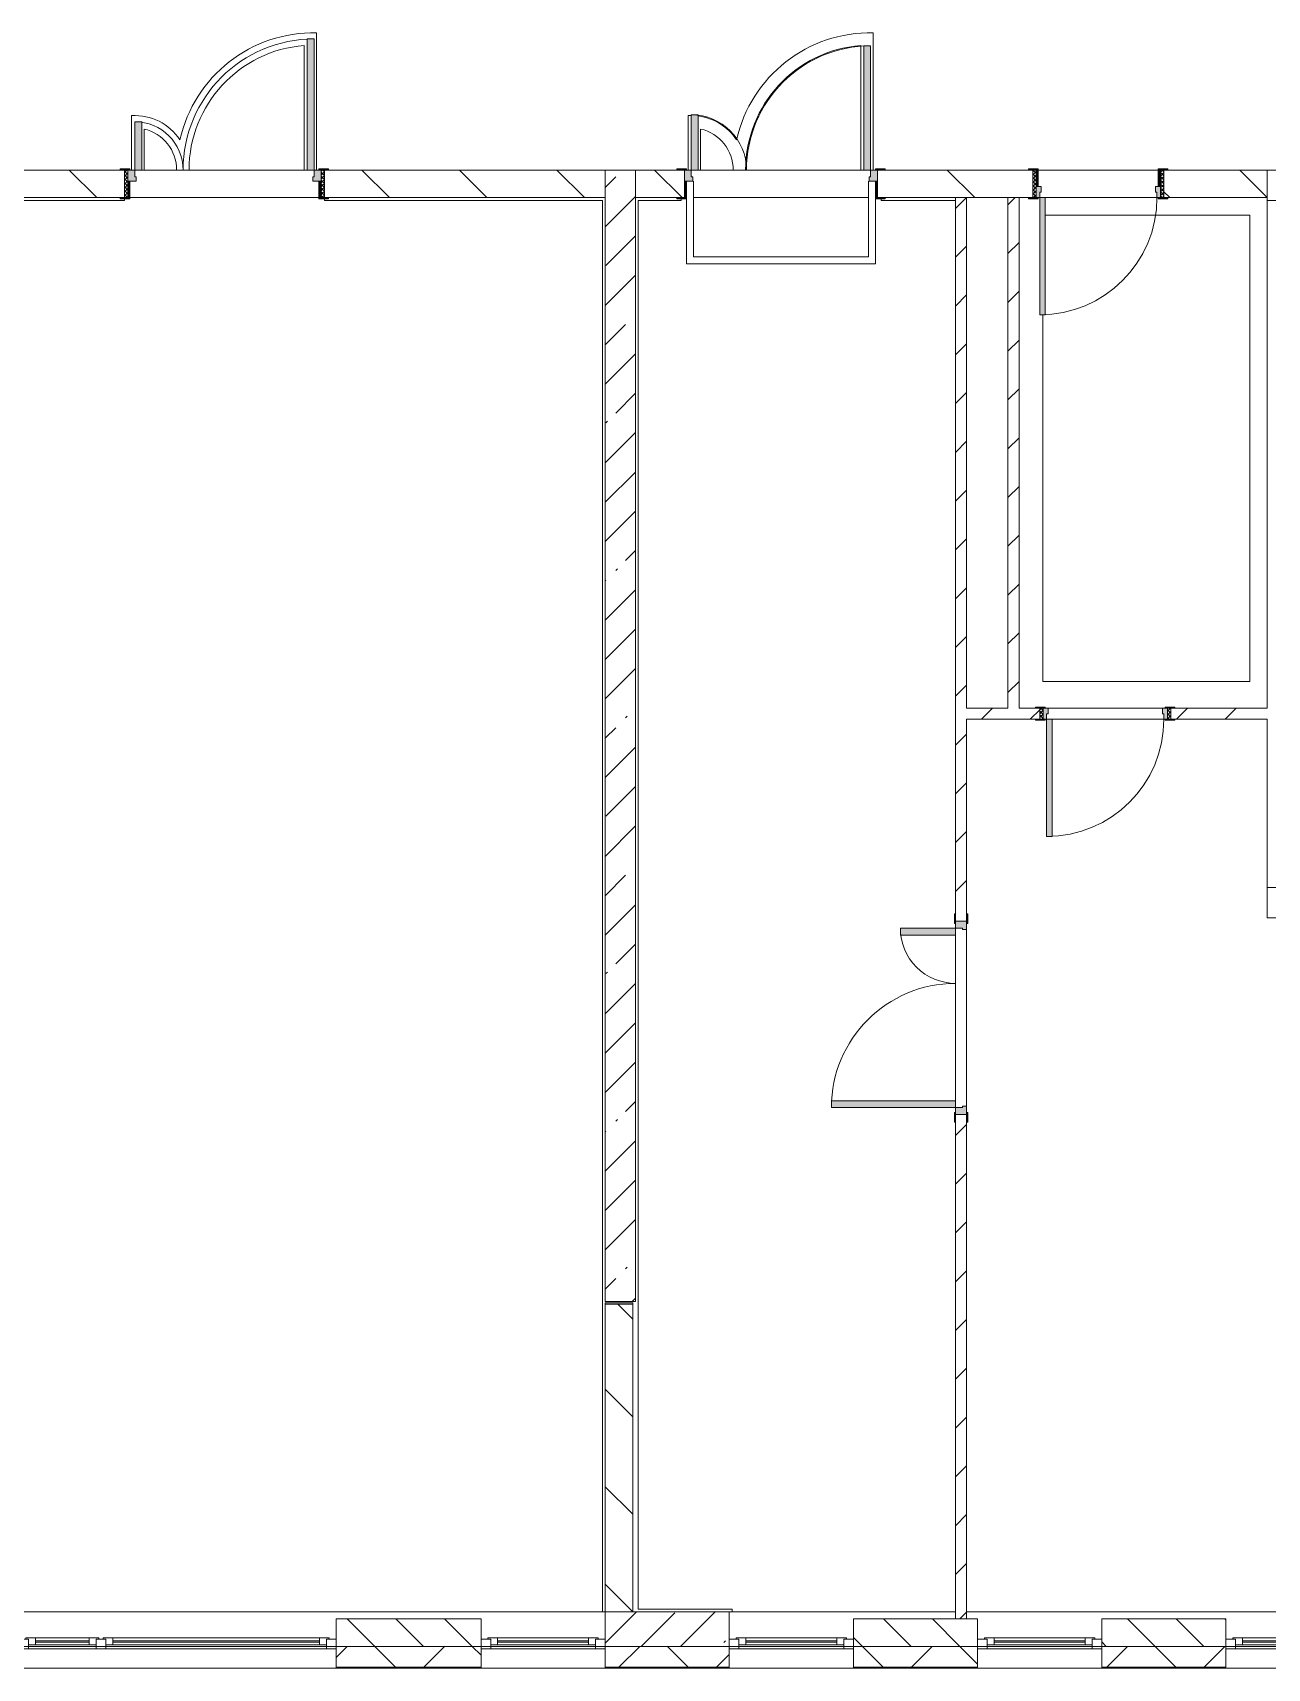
# Model space of a CAD drawing. Header units: millimetres. Extents: x 2623 to 216772, y -8553 to 29000.
# Drawn here: x 192742 to 201692, y -258 to 11595 of the extents above; entities that cross this region are included whole.
import ezdxf

# ---------------------------------------------------------------- set-up
doc = ezdxf.new("R2010")
doc.units = ezdxf.units.MM
for name, color, linetype, lineweight in [('A-DETL-2', 7, 'Continuous', 5), ('A-GLAZ-1', 7, 'Continuous', 5), ('A-WALL', 7, 'Continuous', 9), ('A-WALL-3', 7, 'Continuous', 5), ('I-WALL-4', 7, 'Continuous', 5), ('S-COLS-1', 7, 'Continuous', 5)]:
    doc.layers.add(name, color=color, linetype=linetype, lineweight=lineweight)
for name, color, linetype, lineweight, true_color in [('A-DOOR-3', 7, 'Continuous', 5, 0xaaaaaa), ('A-DOOR-4', 7, 'Continuous', 5, 0xe2e2e2), ('A-DOOR-FRAM-3', 7, 'Continuous', 5, 0xe2e2e2), ('A-DOOR-FRAM-4', 7, 'Continuous', 5, 0xaaaaaa), ('A-FLOR-3', 7, 'Continuous', 5, 0xaaaaaa)]:
    doc.layers.add(name, color=color, linetype=linetype, lineweight=lineweight, true_color=true_color)
pattern_1 = [(135, (89762.2, 0), (-353.5534, -353.5534), [])]
pattern_2 = [(45, (89762.2, 0), (-285.1231, 285.1231), []), (45, (90047.3, 0), (-285.1231, 285.1231), [504.031, -100.806, 16.764, -84.042])]
pattern_3 = [(45, (89762.2, 0), (-176.7767, 176.7767), [])]

# ---------------------------------------------------------------- blocks, each defined once
blk = doc.blocks.new('110_Дверь_СКБ_2Ст - Д-2а_л_ Из коридора на лестницу-32216062-3_1_2_птичка')
at = {"layer": 'A-DOOR-4'}
for points in [[(612, 100), (662, 100), (662, 1000), (612, 1000), (612, 721)], [(-588, 100), (-588, 500), (-638, 500), (-638, 100)], [(712, -100), (712, 20), (698, 20), (698, -100)]]:
    blk.add_hatch(color=256, dxfattribs=at).paths.add_polyline_path(points)
h = blk.add_hatch(color=256, dxfattribs=at)
h.paths.add_polyline_path([(712, 20), (712, 100), (662, 100), (662, 50), (652, 50), (652, 20), (680, 20)])
h.paths.add_polyline_path([(-628, 20), (-628, 50), (-638, 50), (-638, 100), (-688, 100), (-688, 20)])
at = {"layer": 'A-DOOR-FRAM-3'}
for points in [[(-672, 100), (-672, 108), (-742, 108), (-742, 100)], [(-672, -100), (-672, 20), (-688, 20), (-688, -100)], [(768, 100), (768, 108), (698, 108), (698, 100)], [(-672, -108), (-672, -100), (-742, -100), (-742, -108)], [(768, -108), (768, -100), (698, -100), (698, -108)]]:
    blk.add_hatch(color=256, dxfattribs=at).paths.add_polyline_path(points)
at = {"layer": 'A-DOOR-3'}
for p, q in [((662, 1000), (612, 1000)), ((612, 1000), (612, 100)), ((662, 100), (662, 1000)), ((-638, 500), (-638, 100)), ((-588, 500), (-638, 500)), ((-588, 100), (-588, 500)), ((-638, 100), (-588, 100)), ((612, 100), (662, 100))]:
    blk.add_line(p, q, dxfattribs=at)
for centre, radius, start, end in [((662, 100), 900, 90, 180), ((-638, 100), 400, 360, 90)]:
    blk.add_arc(centre, radius, start, end, dxfattribs=at)
at = {"layer": 'A-DOOR-FRAM-4'}
for p, q in [((-672, 108), (-742, 108)), ((-742, 108), (-742, 100)), ((-742, 100), (-672, 100)), ((-638, 100), (-688, 100)), ((-688, 100), (-688, 20)), ((-688, 20), (-628, 20)), ((-672, 20), (-688, 20)), ((-688, 20), (-688, -100)), ((-672, 100), (-672, 108)), ((-672, -100), (-672, 20)), ((-638, 50), (-638, 100)), ((-628, 50), (-638, 50)), ((-628, 20), (-628, 50)), ((662, 50), (652, 50)), ((652, 50), (652, 20)), ((652, 20), (712, 20)), ((662, 100), (662, 50)), ((712, 100), (662, 100)), ((768, 108), (698, 108)), ((698, 108), (698, 100)), ((698, 100), (768, 100)), ((712, 20), (698, 20)), ((698, 20), (698, -100)), ((712, 20), (712, 100)), ((712, -100), (712, 20)), ((768, 100), (768, 108)), ((-672, -100), (-742, -100)), ((-742, -100), (-742, -108)), ((-742, -108), (-672, -108)), ((-688, -100), (-672, -100)), ((-672, -108), (-672, -100)), ((698, -100), (712, -100)), ((768, -100), (698, -100)), ((698, -100), (698, -108)), ((698, -108), (768, -108)), ((768, -108), (768, -100))]:
    blk.add_line(p, q, dxfattribs=at)
blk = doc.blocks.new('120_Окно_СКБ_2Ст_Фрамуга сверху - 120_Окно_СКБ_2Ст_2300х2500_h_ ДОО-19727959-3_1_2_птичка')
at = {"layer": 'A-GLAZ-1'}
for p, q in [((-1150, -127), (-1150, -57)), ((-1150, -57), (-1080, -57)), ((1150, -57), (-1150, -57)), ((-1080, -57), (-1080, -127)), ((-1080, -57), (1080, -57)), ((520, -87), (-1080, -87)), ((-1080, -87), (-1080, -127)), ((-1030, -137), (-1030, -87)), ((-1030, -107), (470, -107)), ((470, -117), (-1030, -117)), ((470, -137), (470, -87)), ((520, -127), (520, -57)), ((520, -57), (590, -57)), ((520, -127), (520, -87)), ((590, -57), (590, -127)), ((1080, -87), (590, -87)), ((590, -87), (590, -127)), ((640, -137), (640, -87)), ((640, -107), (1030, -107)), ((1030, -117), (640, -117)), ((1030, -137), (1030, -87)), ((1080, -127), (1080, -57)), ((1080, -57), (1150, -57)), ((1080, -127), (1080, -87)), ((1150, -57), (1150, -127)), ((-1080, -127), (-1150, -127)), ((-1150, -127), (-1100, -127)), ((-1080, -127), (-1100, -127)), ((-1100, -127), (-1100, -137)), ((-1100, -137), (540, -137)), ((540, -137), (-1100, -137)), ((590, -127), (520, -127)), ((540, -127), (520, -127)), ((540, -127), (570, -127)), ((540, -127), (570, -127)), ((540, -137), (540, -127)), ((590, -127), (570, -127)), ((570, -127), (570, -137)), ((570, -137), (1100, -137)), ((1100, -137), (570, -137)), ((1150, -127), (1080, -127)), ((1100, -127), (1080, -127)), ((1100, -127), (1150, -127)), ((1100, -137), (1100, -127))]:
    blk.add_line(p, q, dxfattribs=at)
blk = doc.blocks.new('120_Окно_СКБ_1Ст - 120_Окно_СКБ_1Ст 900х2500_h_ с форточкой-22876038-3_1_2_птичка')
at = {"layer": 'A-GLAZ-1'}
for p, q in [((-450, -127), (-450, -57)), ((-450, -57), (-380, -57)), ((450, -57), (-450, -57)), ((-380, -57), (-380, -127)), ((380, -87), (-380, -87)), ((-380, -87), (-380, -127)), ((-330, -137), (-330, -87)), ((-330, -107), (330, -107)), ((330, -117), (-330, -117)), ((330, -137), (330, -87)), ((380, -127), (380, -57)), ((380, -57), (450, -57)), ((380, -127), (380, -87)), ((450, -57), (450, -127)), ((-380, -127), (-450, -127)), ((-450, -127), (-400, -127)), ((-380, -127), (-400, -127)), ((-400, -127), (-400, -137)), ((-400, -137), (400, -137)), ((400, -137), (-400, -137)), ((450, -127), (380, -127)), ((400, -127), (380, -127)), ((400, -127), (450, -127)), ((400, -137), (400, -127))]:
    blk.add_line(p, q, dxfattribs=at)
blk = doc.blocks.new('110_Дверь_СКБ_1Ст_Внутренняя1 - Д-8 950x2100h_охрана-V96-3_1_2_птичка')
at = {"layer": 'A-DOOR-3'}
h = blk.add_hatch(dxfattribs=at)
h.set_pattern_fill('FP_107', color=256, style=0, pattern_type=2)
h.set_pattern_definition([(135, (1826.41, 164.685), (-14.14214, -14.14214), []), (225, (1826.41, 164.685), (14.14214, -14.14214), [])])
h.paths.add_polyline_path([(487.5, 100), (462.5, 100), (462.5, -100), (487.5, -100), (487.5, -34.8)])
at = {"layer": 'A-DOOR-4'}
h = blk.add_hatch(color=256, dxfattribs=at)
h.paths.add_polyline_path([(437.5, 100), (437.5, 60), (427.5, 60), (427.5, 20), (462.5, 20), (462.5, 100)])
h.paths.add_polyline_path([(-412.5, 100), (-437.5, 100), (-437.5, 20), (-402.5, 20), (-402.5, 60), (-412.5, 60)])
at = {"layer": 'A-DOOR-FRAM-3'}
for points in [[(397.5, 950), (397.5, 100), (437.5, 100), (437.5, 950)], [(-492.5, 108), (-492.5, 100), (-422.5, 100), (-422.5, 108)], [(-422.5, 20), (-437.5, 20), (-437.5, -100), (-422.5, -100), (-422.5, -34.8)], [(517.5, 108), (447.5, 108), (447.5, 100), (517.5, 100)], [(462.5, 20), (447.5, 20), (447.5, -100), (462.5, -100), (462.5, -34.8)], [(-492.5, -100), (-492.5, -108), (-422.5, -108), (-422.5, -100)], [(447.5, -100), (447.5, -108), (517.5, -108), (517.5, -100)]]:
    blk.add_hatch(color=256, dxfattribs=at).paths.add_polyline_path(points)
at = {"layer": 'A-DOOR-FRAM-4'}
h = blk.add_hatch(dxfattribs=at)
h.set_pattern_fill('FP_108', color=256, style=0, pattern_type=2)
h.set_pattern_definition([(45, (-296.384, 164.685), (-14.1421, 14.1421), []), (135, (-296.384, 164.685), (-14.1421, -14.1421), [])])
h.paths.add_polyline_path([(-437.5, 100), (-462.5, 100), (-462.5, -100), (-437.5, -100), (-437.5, -34.8)])
at = {"layer": 'A-DOOR-3'}
for p, q in [((437.5, 950), (397.5, 950)), ((397.5, 950), (397.5, 100)), ((437.5, 100), (437.5, 950)), ((397.5, 100), (437.5, 100))]:
    blk.add_line(p, q, dxfattribs=at)
blk.add_arc((437.5, 100), 850, 90, 180, dxfattribs=at)
at = {"layer": 'A-DOOR-FRAM-4'}
for p, q in [((-422.5, 108), (-492.5, 108)), ((-492.5, 108), (-492.5, 100)), ((-492.5, 100), (-422.5, 100)), ((-437.5, 100), (-462.5, 100)), ((-462.5, 100), (-462.5, -100)), ((-412.5, 100), (-437.5, 100)), ((-437.5, 100), (-437.5, 20)), ((-437.5, -100), (-437.5, 100)), ((-422.5, 100), (-437.5, 100)), ((-437.5, 100), (-437.5, 99)), ((-437.5, 99), (-422.5, 99)), ((-437.5, 20), (-402.5, 20)), ((-422.5, 20), (-437.5, 20)), ((-437.5, 20), (-437.5, -100)), ((-422.5, 100), (-422.5, 108)), ((-422.5, 99), (-422.5, 100)), ((-422.5, -100), (-422.5, 20)), ((-412.5, 60), (-412.5, 100)), ((-402.5, 60), (-412.5, 60)), ((-402.5, 20), (-402.5, 60)), ((437.5, 60), (427.5, 60)), ((427.5, 60), (427.5, 20)), ((427.5, 20), (462.5, 20)), ((437.5, 100), (437.5, 60)), ((462.5, 100), (437.5, 100)), ((517.5, 108), (447.5, 108)), ((447.5, 108), (447.5, 100)), ((462.5, 100), (447.5, 100)), ((447.5, 100), (447.5, 99)), ((447.5, 100), (517.5, 100)), ((447.5, 99), (462.5, 99)), ((462.5, 20), (447.5, 20)), ((447.5, 20), (447.5, -100)), ((462.5, 20), (462.5, 100)), ((487.5, 100), (462.5, 100)), ((462.5, 100), (462.5, -100)), ((462.5, 99), (462.5, 100)), ((462.5, -100), (462.5, 20)), ((487.5, -100), (487.5, 100)), ((517.5, 100), (517.5, 108)), ((-422.5, -100), (-492.5, -100)), ((-492.5, -100), (-492.5, -108)), ((-492.5, -108), (-422.5, -108)), ((-462.5, -100), (-437.5, -100)), ((-437.5, -100), (-422.5, -100)), ((-422.5, -108), (-422.5, -100)), ((447.5, -100), (462.5, -100)), ((517.5, -100), (447.5, -100)), ((447.5, -100), (447.5, -108)), ((447.5, -108), (517.5, -108)), ((462.5, -100), (487.5, -100)), ((517.5, -108), (517.5, -100))]:
    blk.add_line(p, q, dxfattribs=at)
blk = doc.blocks.new('110_Дверь_СКБ_1Ст_Внутренняя1 - Д-8 950x2100h_охрана-V127-3_1_2_птичка')
at = {"layer": 'A-DOOR-3'}
h = blk.add_hatch(dxfattribs=at)
h.set_pattern_fill('FP_132', color=256, style=0, pattern_type=2)
h.set_pattern_definition([(135, (1826.41, 104.685), (-14.14214, -14.14214), []), (225, (1826.41, 104.685), (14.14214, -14.14214), [])])
h.paths.add_polyline_path([(487, 40), (462, 40), (462, -40), (487, -40)])
at = {"layer": 'A-DOOR-4'}
h = blk.add_hatch(color=256, dxfattribs=at)
h.paths.add_polyline_path([(437, 40), (437, 0), (427, 0), (427, -40), (462, -40), (462, 40)])
h.paths.add_polyline_path([(-413, 40), (-438, 40), (-438, -40), (-403, -40), (-403, 0), (-413, 0)])
at = {"layer": 'A-DOOR-FRAM-3'}
for points in [[(397, 890), (397, 40), (437, 40), (437, 890)], [(-493, 48), (-493, 40), (-423, 40), (-423, 48)], [(517, 48), (447, 48), (447, 40), (517, 40)], [(-423, -40), (-493, -40), (-493, -48), (-423, -48)], [(447, -40), (447, -48), (517, -48), (517, -40)]]:
    blk.add_hatch(color=256, dxfattribs=at).paths.add_polyline_path(points)
at = {"layer": 'A-DOOR-FRAM-4'}
h = blk.add_hatch(dxfattribs=at)
h.set_pattern_fill('FP_133', color=256, style=0, pattern_type=2)
h.set_pattern_definition([(45, (-296.384, 104.685), (-14.1421, 14.1421), []), (135, (-296.384, 104.685), (-14.1421, -14.1421), [])])
h.paths.add_polyline_path([(-438, 40), (-463, 40), (-463, -40), (-438, -40)])
at = {"layer": 'A-DOOR-3'}
for p, q in [((437, 890), (397, 890)), ((397, 890), (397, 40)), ((437, 40), (437, 890)), ((397, 40), (437, 40))]:
    blk.add_line(p, q, dxfattribs=at)
blk.add_arc((437, 40), 850, 90, 180, dxfattribs=at)
at = {"layer": 'A-DOOR-FRAM-4'}
for p, q in [((-423, 48), (-493, 48)), ((-493, 48), (-493, 40)), ((-493, 40), (-423, 40)), ((-438, 40), (-463, 40)), ((-463, 40), (-463, -40)), ((-413, 40), (-438, 40)), ((-438, 40), (-438, -40)), ((-438, -40), (-438, 40)), ((-423, 40), (-438, 40)), ((-438, 40), (-438, 39)), ((-438, 39), (-423, 39)), ((-423, 40), (-423, 48)), ((-423, 39), (-423, 40)), ((-413, 0), (-413, 40)), ((-403, 0), (-413, 0)), ((-403, -40), (-403, 0)), ((437, 0), (427, 0)), ((427, 0), (427, -40)), ((437, 40), (437, 0)), ((462, 40), (437, 40)), ((517, 48), (447, 48)), ((447, 48), (447, 40)), ((462, 40), (447, 40)), ((447, 40), (447, 39)), ((447, 40), (517, 40)), ((447, 39), (462, 39)), ((462, -40), (462, 40)), ((487, 40), (462, 40)), ((462, 40), (462, -40)), ((462, 39), (462, 40)), ((487, -40), (487, 40)), ((517, 40), (517, 48)), ((-423, -40), (-493, -40)), ((-493, -40), (-493, -48)), ((-493, -48), (-423, -48)), ((-463, -40), (-438, -40)), ((-423, -39), (-438, -39)), ((-438, -39), (-438, -40)), ((-438, -40), (-403, -40)), ((-438, -40), (-423, -40)), ((-423, -40), (-423, -39)), ((-423, -48), (-423, -40)), ((427, -40), (462, -40)), ((462, -39), (447, -39)), ((447, -39), (447, -40)), ((447, -40), (462, -40)), ((517, -40), (447, -40)), ((447, -40), (447, -48)), ((447, -48), (517, -48)), ((462, -40), (462, -39)), ((462, -40), (487, -40)), ((517, -48), (517, -40))]:
    blk.add_line(p, q, dxfattribs=at)
blk = doc.blocks.new('110_Дверь_СКБ_2Ст - Д-6_л__ ДОО_Дв_1450x2100h_Дверь из раздевальной в коридор-V128-3_1_2_птичка')
at = {"layer": 'A-DOOR-3'}
h = blk.add_hatch(dxfattribs=at)
h.set_pattern_fill('FP_134', color=256, style=0, pattern_type=2)
h.set_pattern_definition([(135, (1576.41, 164.685), (-14.14214, -14.14214), []), (225, (1576.41, 164.685), (14.14214, -14.14214), [])])
h.paths.add_polyline_path([(737.5, -100), (737.5, 100), (712.5, 100), (712.5, -100)])
at = {"layer": 'A-DOOR-4'}
for points in [[(662.5, 100), (662.5, 1050), (612.5, 1050), (612.5, 100)], [(-587.5, 100), (-587.5, 450), (-637.5, 450), (-637.5, 100)]]:
    blk.add_hatch(color=256, dxfattribs=at).paths.add_polyline_path(points)
h = blk.add_hatch(color=256, dxfattribs=at)
h.paths.add_polyline_path([(652.5, 20), (712.5, 20), (712.5, 100), (662.5, 100), (662.5, 50), (652.5, 50)])
h.paths.add_polyline_path([(-687.5, 20), (-627.5, 20), (-627.5, 50), (-637.5, 50), (-637.5, 100), (-687.5, 100)])
at = {"layer": 'A-DOOR-FRAM-3'}
for points in [[(-672.5, 100), (-672.5, 108), (-742.5, 108), (-742.5, 100)], [(-672.5, -100), (-672.5, 20), (-687.5, 20), (-687.5, -100)], [(767.5, 100), (767.5, 108), (697.5, 108), (697.5, 100)], [(712.5, -100), (712.5, 20), (697.5, 20), (697.5, -100)], [(-672.5, -108), (-672.5, -100), (-742.5, -100), (-742.5, -108)], [(767.5, -108), (767.5, -100), (697.5, -100), (697.5, -108)]]:
    blk.add_hatch(color=256, dxfattribs=at).paths.add_polyline_path(points)
at = {"layer": 'A-DOOR-FRAM-4'}
h = blk.add_hatch(dxfattribs=at)
h.set_pattern_fill('FP_135', color=256, style=0, pattern_type=2)
h.set_pattern_definition([(45, (-546.384, 164.685), (-14.1421, 14.1421), []), (135, (-546.384, 164.685), (-14.1421, -14.1421), [])])
h.paths.add_polyline_path([(-687.5, -100), (-687.5, 100), (-712.5, 100), (-712.5, -100)])
at = {"layer": 'A-DOOR-3'}
for p, q in [((662.5, 1050), (612.5, 1050)), ((612.5, 1050), (612.5, 100)), ((662.5, 100), (662.5, 1050)), ((-637.5, 450), (-637.5, 100)), ((-587.5, 450), (-637.5, 450)), ((-587.5, 100), (-587.5, 450)), ((-637.5, 100), (-587.5, 100)), ((612.5, 100), (662.5, 100))]:
    blk.add_line(p, q, dxfattribs=at)
for centre, radius, start, end in [((662.5, 100), 950, 90, 180), ((-637.5, 100), 350, 360, 90)]:
    blk.add_arc(centre, radius, start, end, dxfattribs=at)
at = {"layer": 'A-DOOR-FRAM-4'}
for p, q in [((-672.5, 108), (-742.5, 108)), ((-742.5, 108), (-742.5, 100)), ((-742.5, 100), (-672.5, 100)), ((-687.5, 100), (-712.5, 100)), ((-712.5, 100), (-712.5, -100)), ((-637.5, 100), (-687.5, 100)), ((-687.5, 100), (-687.5, 20)), ((-687.5, -100), (-687.5, 100)), ((-687.5, 20), (-627.5, 20)), ((-672.5, 20), (-687.5, 20)), ((-687.5, 20), (-687.5, -100)), ((-672.5, 100), (-672.5, 108)), ((-672.5, -100), (-672.5, 20)), ((-637.5, 50), (-637.5, 100)), ((-627.5, 50), (-637.5, 50)), ((-627.5, 20), (-627.5, 50)), ((662.5, 50), (652.5, 50)), ((652.5, 50), (652.5, 20)), ((652.5, 20), (712.5, 20)), ((662.5, 100), (662.5, 50)), ((712.5, 100), (662.5, 100)), ((767.5, 108), (697.5, 108)), ((697.5, 108), (697.5, 100)), ((697.5, 100), (767.5, 100)), ((712.5, 20), (697.5, 20)), ((697.5, 20), (697.5, -100)), ((712.5, 20), (712.5, 100)), ((737.5, 100), (712.5, 100)), ((712.5, 100), (712.5, -100)), ((712.5, -100), (712.5, 20)), ((737.5, -100), (737.5, 100)), ((767.5, 100), (767.5, 108)), ((-672.5, -100), (-742.5, -100)), ((-742.5, -100), (-742.5, -108)), ((-742.5, -108), (-672.5, -108)), ((-712.5, -100), (-687.5, -100)), ((-687.5, -100), (-672.5, -100)), ((-672.5, -108), (-672.5, -100)), ((697.5, -100), (712.5, -100)), ((767.5, -100), (697.5, -100)), ((697.5, -100), (697.5, -108)), ((697.5, -108), (767.5, -108)), ((712.5, -100), (737.5, -100)), ((767.5, -108), (767.5, -100))]:
    blk.add_line(p, q, dxfattribs=at)
blk = doc.blocks.new('120_Окно_СКБ_1Ст - 120_Окно_СКБ_1Ст 900х2500_h_ с форточкой-V194-3_1_2_птичка')
at = {"layer": 'A-GLAZ-1'}
for p, q in [((-450, -127), (-450, -57)), ((-450, -57), (-380, -57)), ((450, -57), (-450, -57)), ((-380, -57), (-380, -127)), ((380, -87), (-380, -87)), ((-380, -87), (-380, -127)), ((-330, -137), (-330, -87)), ((-330, -107), (330, -107)), ((330, -117), (-330, -117)), ((330, -137), (330, -87)), ((380, -127), (380, -57)), ((380, -57), (450, -57)), ((380, -127), (380, -87)), ((450, -57), (450, -127)), ((-380, -127), (-450, -127)), ((-450, -127), (-400, -127)), ((-380, -127), (-400, -127)), ((-400, -127), (-400, -137)), ((-400, -137), (400, -137)), ((400, -137), (-400, -137)), ((450, -127), (380, -127)), ((400, -127), (380, -127)), ((400, -137), (400, -127)), ((404, -127), (450, -127))]:
    blk.add_line(p, q, dxfattribs=at)
blk = doc.blocks.new('110_Дверь_СКБ_2Ст - Д-5_п_ Из игровой в коридор-32351726-3_1_2_птичка')
at = {"layer": 'A-DOOR-4'}
h = blk.add_hatch(color=256, dxfattribs=at)
h.paths.add_polyline_path([(712, -40), (712, 40), (652, 40), (652, 10), (662, 10), (662, -40)])
h.paths.add_polyline_path([(-628, 40), (-688, 40), (-688, -40), (-638, -40), (-638, 10), (-628, 10)])
for points in [[(-588, -440), (-588, -40), (-638, -40), (-638, -440)], [(662, -940), (662, -40), (612, -40), (612, -940)]]:
    blk.add_hatch(color=256, dxfattribs=at).paths.add_polyline_path(points)
at = {"layer": 'A-DOOR-FRAM-3'}
for points in [[(-673, 48), (-743, 48), (-743, 40), (-673, 40)], [(767, 48), (697, 48), (697, 40), (767, 40)], [(-673, -40), (-743, -40), (-743, -48), (-673, -48)], [(767, -40), (697, -40), (697, -48), (767, -48)]]:
    blk.add_hatch(color=256, dxfattribs=at).paths.add_polyline_path(points)
at = {"layer": 'A-DOOR-3'}
for p, q in [((-638, -40), (-588, -40)), ((-638, -440), (-638, -40)), ((-588, -40), (-588, -440)), ((612, -40), (662, -40)), ((612, -940), (612, -40)), ((662, -40), (662, -940)), ((-588, -440), (-638, -440)), ((662, -940), (612, -940))]:
    blk.add_line(p, q, dxfattribs=at)
for centre, radius, start, end in [((-638, -40), 400, 270, 0), ((662, -40), 900, 180, 270)]:
    blk.add_arc(centre, radius, start, end, dxfattribs=at)
at = {"layer": 'A-DOOR-FRAM-4'}
for p, q in [((-743, 48), (-673, 48)), ((-743, 40), (-743, 48)), ((-673, 40), (-743, 40)), ((-688, 40), (-628, 40)), ((-688, -40), (-688, 40)), ((-688, 40), (-673, 40)), ((-688, 39), (-688, 40)), ((-673, 39), (-688, 39)), ((-673, 48), (-673, 40)), ((-673, 40), (-673, 39)), ((-638, 10), (-638, -40)), ((-628, 10), (-638, 10)), ((-628, 40), (-628, 10)), ((652, 40), (712, 40)), ((652, 10), (652, 40)), ((662, 10), (652, 10)), ((662, -40), (662, 10)), ((697, 40), (697, 48)), ((697, 48), (767, 48)), ((697, 39), (697, 40)), ((697, 40), (712, 40)), ((767, 40), (697, 40)), ((712, 39), (697, 39)), ((712, 40), (712, -40)), ((712, 40), (712, 39)), ((767, 48), (767, 40)), ((-743, -40), (-673, -40)), ((-743, -48), (-743, -40)), ((-673, -48), (-743, -48)), ((-638, -40), (-688, -40)), ((-673, -40), (-673, -48)), ((712, -40), (662, -40)), ((697, -48), (697, -40)), ((697, -40), (767, -40)), ((767, -48), (697, -48)), ((767, -40), (767, -48))]:
    blk.add_line(p, q, dxfattribs=at)

msp = doc.modelspace()

# ---------------------------------------------------------------- hatches: boundary and pattern name
at = {"layer": 'A-WALL-3'}
h = msp.add_hatch(dxfattribs=at)
h.set_pattern_fill('FP_103', color=256, style=0, pattern_type=2)
h.set_pattern_definition([(135, (89762.2, 0), (-176.7767, -176.7767), [])])
h.paths.add_polyline_path([(210892.2, -100), (211192.2, -100), (211192.2, 100), (210892.2, 100)])
h.paths.add_polyline_path([(201392.2, -100), (201392.2, 100), (200492.2, 100), (200492.2, -100), (200698.9, -100)])
h.paths.add_polyline_path([(198834.5, -100), (199592.2, -100), (199592.2, 100), (198692.2, 100), (198692.2, -100)])
h.paths.add_polyline_path([(209092.2, -100), (209088.8, 100), (208592.2, 100), (208592.2, -100), (209088.8, -100)])
h.paths.add_polyline_path([(203192.2, -100), (203442.2, -100), (203442.2, 100), (203192.2, 100)])
h.paths.add_polyline_path([(205742.2, -100), (206792.2, -100), (206792.2, 100), (205742.2, 100)])
h.paths.add_polyline_path([(192392.2, -100), (192642.2, -100), (192642.2, 100), (192392.2, 100)])
h.paths.add_polyline_path([(194942.2, -100), (195992.2, -100), (195992.2, 100), (194942.2, 100)])
h.paths.add_polyline_path([(191492.2, -100), (191492.2, 100), (190592.2, 100), (190592.2, -100), (191376.9, -100)])
h.paths.add_polyline_path([(184292.2, -100), (184542.2, -100), (184542.2, 100), (184292.2, 100), (184292.2, 56.5)])
h.paths.add_polyline_path([(186842.2, -100), (187892.2, -100), (187892.2, 100), (186842.2, 100)])
h.paths.add_polyline_path([(181692.2, -100), (182492.2, -100), (182492.2, 100), (181692.2, 100)])
h = msp.add_hatch(dxfattribs=at)
h.set_pattern_fill('FP_105', color=256, style=0, pattern_type=2)
h.set_pattern_definition([(45, (89762.2, 0), (-353.5534, 353.5534), []), (135, (89762.2, 0), (-353.5534, -353.5534), [])])
h.paths.add_polyline_path([(213749.8, -250), (214842.2, -250), (214842.2, -100), (213492.2, -100), (213492.2, -250)])
h.paths.add_polyline_path([(210021, -250), (211192.2, -250), (211192.2, -100), (209992.2, -100), (209992.2, -250)])
h.paths.add_polyline_path([(199592.2, -250), (199592.2, -100), (198692.2, -100), (198692.2, -250), (198834.5, -250)])
h.paths.add_polyline_path([(197792.2, -250), (197792.2, -100), (196892.2, -100), (196892.2, -250), (196970.1, -250)])
h.paths.add_polyline_path([(200492.2, -250), (201392.2, -250), (201392.2, -100), (200492.2, -100)])
h.paths.add_polyline_path([(209092.2, -250), (209088.8, -100), (207692.2, -100), (207692.2, -250), (209088.8, -250)])
h.paths.add_polyline_path([(202292.2, -250), (203442.2, -250), (203442.2, -100), (202292.2, -100)])
h.paths.add_polyline_path([(205742.2, -250), (206792.2, -250), (206792.2, -100), (205742.2, -100)])
h.paths.add_polyline_path([(189692.2, -250), (189692.2, -100), (188792.2, -100), (188792.2, -250), (189512.5, -250)])
h.paths.add_polyline_path([(195105.7, -250), (195992.2, -250), (195992.2, -100), (194942.2, -100), (194942.2, -250)])
h.paths.add_polyline_path([(184292.2, -250), (184542.2, -250), (184542.2, -100), (183392.2, -100), (183392.2, -250), (183919.2, -250)])
h.paths.add_polyline_path([(190592.2, -250), (192642.2, -250), (192642.2, -100), (190592.2, -100)])
h.paths.add_polyline_path([(187892.2, -250), (187892.2, -100), (186842.2, -100), (186842.2, -250), (187648.1, -250)])
h.paths.add_polyline_path([(182054.8, -250), (182492.2, -250), (182492.2, -100), (181692.2, -100), (181692.2, -250)])
h.paths.add_polyline_path([(180792.2, -250), (180792.2, -100), (178972.2, -100), (178972.2, -250), (180656.5, -250)])
at = {"layer": 'I-WALL-4'}
h = msp.add_hatch(dxfattribs=at)
h.set_pattern_fill('FP_104', color=256, style=0, pattern_type=2)
h.set_pattern_definition(pattern_1)
h.paths.add_polyline_path([(195105.7, 10400), (196892.2, 10400), (196892.2, 10600), (194857.2, 10600), (194857.2, 10400), (194887.2, 10400)])
h.paths.add_polyline_path([(191376.9, 10400), (193407.2, 10400), (193407.2, 10600), (191372.2, 10600), (191372.2, 10400)])
h.paths.add_polyline_path([(179747.2, 10400), (179747.2, 10600), (179372.2, 10600), (179372.2, 10400), (179692.2, 10400)])
h.paths.add_polyline_path([(181712.2, 10400), (182272.2, 10400), (182272.2, 10600), (181147.2, 10600), (181147.2, 10400), (181202.2, 10400)])
h.paths.add_polyline_path([(183919.2, 10400), (183972.2, 10400), (183972.2, 10600), (183222.2, 10600), (183222.2, 10400), (183252.2, 10400)])
h = msp.add_hatch(dxfattribs=at)
h.set_pattern_fill('FP_101', color=256, style=0, pattern_type=2)
h.set_pattern_definition(pattern_2)
h.paths.add_polyline_path([(196892.2, 2400), (197112.2, 2400), (197112.2, 10600), (196892.2, 10600), (196892.2, 6593.4)])
h = msp.add_hatch(dxfattribs=at)
h.set_pattern_fill('FP_104', color=256, style=0, pattern_type=2)
h.set_pattern_definition(pattern_1)
h.paths.add_polyline_path([(210021, 10400), (210972.2, 10400), (210972.2, 10600), (209092.2, 10600), (209092.2, 10400)])
h.paths.add_polyline_path([(197412.2, 10400), (197467.2, 10400), (197467.2, 10600), (197112.2, 10600), (197112.2, 10400)])
h.paths.add_polyline_path([(199766.7, 10400), (199992.2, 10400), (199992.2, 10600), (198867.2, 10600), (198867.2, 10400), (199512.2, 10400)])
h.paths.add_polyline_path([(201631.1, 10400), (201692.2, 10400), (201692.2, 10600), (200942.2, 10600), (200942.2, 10400), (200972.2, 10400)])
h = msp.add_hatch(dxfattribs=at)
h.set_pattern_fill('FP_106', color=256, style=0, pattern_type=2)
h.set_pattern_definition(pattern_3)
h.paths.add_polyline_path([(199512.2, 100), (199512.2, 3755), (199432.2, 3755), (199432.2, 100)])
h.paths.add_polyline_path([(199512.2, 5155), (199512.2, 10400), (199432.2, 10400), (199432.2, 5155), (199482.2, 5155)])
h = msp.add_hatch(dxfattribs=at)
h.set_pattern_fill('FP_106', color=256, style=0, pattern_type=2)
h.set_pattern_definition(pattern_3)
h.paths.add_polyline_path([(199892.2, 6700), (199892.2, 10400), (199812.2, 10400), (199812.2, 6700)])
h = msp.add_hatch(dxfattribs=at)
h.set_pattern_fill('FP_106', color=256, style=0, pattern_type=2)
h.set_pattern_definition(pattern_3)
h.paths.add_polyline_path([(201022.2, 6620), (201692.2, 6620), (201692.2, 6700), (200992.2, 6700), (200992.2, 6620)])
h.paths.add_polyline_path([(199512.2, 6620), (200042.2, 6620), (200042.2, 6700), (199512.2, 6700)])
h = msp.add_hatch(dxfattribs=at)
h.set_pattern_fill('FP_104', color=256, style=0, pattern_type=2)
h.set_pattern_definition(pattern_1)
h.paths.add_polyline_path([(197092.2, 150), (197092.2, 2380), (196892.2, 2380), (196892.2, 150), (196970.1, 150)])
at = {"layer": 'S-COLS-1'}
h = msp.add_hatch(dxfattribs=at)
h.set_pattern_fill('FP_101', color=256, style=0, pattern_type=2)
h.set_pattern_definition(pattern_2)
h.paths.add_polyline_path([(196892.2, -100), (197792.2, -100), (197792.2, 150), (196892.2, 150)])

# ---------------------------------------------------------------- linework, layer by layer
at = {"layer": 'A-DETL-2'}
for p, q in [((201565.7, 10273.7), (200082.2, 10273.7)), ((201565.7, 6893.7), (201565.7, 10273.7)), ((200065.7, 9550), (200065.7, 6893.7)), ((200065.7, 6893.7), (201565.7, 6893.7))]:
    msp.add_line(p, q, dxfattribs=at)
at = {"layer": 'A-FLOR-3'}
for p, q in [((194710.6, 11502.3), (194710.6, 10600)), ((194800.6, 10600), (194800.6, 11594.8)), ((198745.6, 11502.3), (198745.6, 10600)), ((198835.6, 10600), (198835.6, 11594.8)), ((193459.4, 10994.4), (193459.4, 10600)), ((197494.4, 10994.4), (197494.4, 10600)), ((193549.4, 10600), (193549.4, 10897.1)), ((197584.4, 10600), (197584.4, 10897.1)), ((193532.2, 10600), (193549.4, 10600)), ((193785.6, 10600), (193875.6, 10600)), ((193875.6, 10600), (194732.2, 10600)), ((197567.2, 10600), (197584.4, 10600)), ((197820.6, 10600), (197910.6, 10600)), ((197910.6, 10600), (198767.2, 10600)), ((197532.2, 9970), (197532.2, 10520)), ((198802.2, 10520), (198802.2, 9970)), ((193407.2, 10380), (191393.2, 10380)), ((193407.2, 10392), (193407.2, 10380)), ((194857.2, 10380), (194857.2, 10392)), ((196872.2, 10380), (194857.2, 10380)), ((196872.2, 150), (196872.2, 10380)), ((197442.2, 10380), (197132.2, 10380)), ((197132.2, 10380), (197132.2, 170)), ((197442.2, 10392), (197442.2, 10380)), ((197482.2, 10392), (197482.2, 9920)), ((198852.2, 9920), (198852.2, 10392)), ((198892.2, 10380), (198892.2, 10392)), ((199432.2, 10380), (198892.2, 10380)), ((198802.2, 9970), (197532.2, 9970)), ((197482.2, 9920), (198852.2, 9920)), ((197132.2, 170), (197812.2, 170)), ((197812.2, 170), (197812.2, 150))]:
    msp.add_line(p, q, dxfattribs=at)
for centre, radius, start, end in [((194780.6, 10600), 995, 88.8489, 167.32946), ((194780.6, 10600), 905, 94.43687, 180), ((198815.6, 10600), 995, 88.8489, 167.32946), ((198815.6, 10600), 905, 94.43687, 180), ((193480.6, 10600), 395, 33.54048, 93.07201), ((197515.6, 10600), 395, 89.76418, 93.07201), ((197515.6, 10600), 395, 33.54048, 82.48481), ((193480.6, 10600), 305, 0, 76.9573), ((197515.6, 10600), 305, 0, 76.9573)]:
    msp.add_arc(centre, radius, start, end, dxfattribs=at)
at = {"layer": 'A-WALL'}
for p, q in [((196892.2, 10400), (196892.2, 10600)), ((197112.2, 10600), (197112.2, 10400)), ((201692.2, 10400), (201692.2, 10600)), ((199512.2, 10400), (199432.2, 10400)), ((199892.2, 10400), (199812.2, 10400)), ((201772.2, 10380), (201692.2, 10380)), ((201692.2, 5400), (201772.2, 5400)), ((199432.2, 100), (199512.2, 100)), ((194942.2, -100), (195992.2, -100)), ((195992.2, -100), (194942.2, -100)), ((198692.2, -100), (199592.2, -100)), ((199592.2, -100), (198692.2, -100)), ((200492.2, -100), (201392.2, -100)), ((201392.2, -100), (200492.2, -100)), ((194942.2, -250), (195992.2, -250)), ((194942.2, -253), (195992.2, -253)), ((196892.2, -250), (197792.2, -250)), ((196892.2, -253), (197792.2, -253)), ((198692.2, -250), (199592.2, -250)), ((198692.2, -253), (199592.2, -253)), ((200492.2, -250), (201392.2, -250)), ((200492.2, -253), (201392.2, -253))]:
    msp.add_line(p, q, dxfattribs=at)
at = {"layer": 'A-WALL-3'}
for p, q in [((195992.2, 100), (194942.2, 100)), ((194942.2, 100), (194942.2, -258)), ((195992.2, -258), (195992.2, 100)), ((199432.2, 100), (198692.2, 100)), ((198692.2, 100), (198692.2, -258)), ((199592.2, 100), (199512.2, 100)), ((199592.2, -258), (199592.2, 100)), ((201392.2, 100), (200492.2, 100)), ((200492.2, 100), (200492.2, -258)), ((201392.2, -258), (201392.2, 100)), ((192642.2, -100), (194942.2, -100)), ((197792.2, -100), (196892.2, -100)), ((196892.2, -100), (196892.2, -258)), ((197792.2, -258), (197792.2, -100)), ((199592.2, -100), (200492.2, -100)), ((186842.2, -258), (199592.2, -258)), ((199592.2, -258), (215000.2, -258))]:
    msp.add_line(p, q, dxfattribs=at)
at = {"layer": 'I-WALL-4'}
for p, q in [((193377.2, 10600), (188462.2, 10600)), ((193549.4, 10600), (193785.6, 10600)), ((197412.2, 10600), (194887.2, 10600)), ((197584.4, 10600), (197820.6, 10600)), ((199962.2, 10600), (198922.2, 10600)), ((200032.2, 10600), (200902.2, 10600)), ((210972.2, 10600), (200972.2, 10600)), ((191372.2, 10400), (193377.2, 10400)), ((194817.2, 10400), (193447.2, 10400)), ((194887.2, 10400), (196892.2, 10400)), ((196892.2, 10400), (196892.2, 2400)), ((197112.2, 10400), (197412.2, 10400)), ((197112.2, 2400), (197112.2, 10400)), ((198802.2, 10400), (197532.2, 10400)), ((198922.2, 10400), (199432.2, 10400)), ((199432.2, 10400), (199432.2, 5210)), ((199512.2, 10400), (199812.2, 10400)), ((199512.2, 6700), (199512.2, 10400)), ((199812.2, 10400), (199812.2, 6700)), ((199892.2, 10400), (199962.2, 10400)), ((199892.2, 6700), (199892.2, 10400)), ((200892.2, 10400), (200082.2, 10400)), ((200972.2, 10400), (201692.2, 10400)), ((201692.2, 10400), (201692.2, 6700)), ((199812.2, 6700), (199512.2, 6700)), ((200012.2, 6700), (199892.2, 6700)), ((200102.2, 6700), (200932.2, 6700)), ((201692.2, 6700), (201022.2, 6700)), ((199512.2, 6620), (200012.2, 6620)), ((199512.2, 5210), (199512.2, 6620)), ((200942.2, 6620), (200132.2, 6620)), ((201022.2, 6620), (201692.2, 6620)), ((201692.2, 6620), (201692.2, 5180)), ((201692.2, 5180), (207112.2, 5180)), ((199432.2, 3855), (199432.2, 5055)), ((199512.2, 5095), (199512.2, 3815)), ((199432.2, 3700), (199432.2, 100)), ((199512.2, 100), (199512.2, 3700)), ((196892.2, 2400), (197112.2, 2400)), ((196892.2, 2390), (196892.2, 150)), ((196892.2, 2390), (197092.2, 2390)), ((197092.2, 2380), (196892.2, 2380)), ((197092.2, 150), (197092.2, 2390)), ((192392.2, 150), (196892.2, 150)), ((196892.2, 150), (197092.2, 150)), ((197792.2, 150), (199432.2, 150)), ((199512.2, 150), (202292.2, 150)), ((196892.2, -100), (195992.2, -100)), ((198692.2, -100), (197792.2, -100)), ((202292.2, -100), (201392.2, -100))]:
    msp.add_line(p, q, dxfattribs=at)
at = {"layer": 'S-COLS-1'}
for p, q in [((197792.2, 150), (196892.2, 150)), ((196892.2, 150), (196892.2, -100)), ((197792.2, -100), (197792.2, 150)), ((196892.2, -100), (197792.2, -100))]:
    msp.add_line(p, q, dxfattribs=at)

# ---------------------------------------------------------------- block references
at = {"layer": 'A-DOOR-3'}
for name, p in [('110_Дверь_СКБ_2Ст - Д-6_л__ ДОО_Дв_1450x2100h_Дверь из раздевальной в коридор-V128-3_1_2_птичка', (194119.7, 10500)), ('110_Дверь_СКБ_2Ст - Д-2а_л_ Из коридора на лестницу-32216062-3_1_2_птичка', (198154.7, 10500))]:
    msp.add_blockref(name, p, dxfattribs=at)
for name, p, rotation in [('110_Дверь_СКБ_1Ст_Внутренняя1 - Д-8 950x2100h_охрана-V96-3_1_2_птичка', (200479.7, 10500), 180), ('110_Дверь_СКБ_1Ст_Внутренняя1 - Д-8 950x2100h_охрана-V127-3_1_2_птичка', (200529.7, 6660), 180), ('110_Дверь_СКБ_2Ст - Д-5_п_ Из игровой в коридор-32351726-3_1_2_птичка', (199472.2, 4467.5), 269.9999999999999)]:
    msp.add_blockref(name, p, dxfattribs=dict(at, rotation=rotation))
at = {"layer": 'A-GLAZ-1', "rotation": 180}
for name, p in [('120_Окно_СКБ_2Ст_Фрамуга сверху - 120_Окно_СКБ_2Ст_2300х2500_h_ ДОО-19727959-3_1_2_птичка', (193792.2, -175)), ('120_Окно_СКБ_1Ст - 120_Окно_СКБ_1Ст 900х2500_h_ с форточкой-V194-3_1_2_птичка', (196442.2, -175)), ('120_Окно_СКБ_1Ст - 120_Окно_СКБ_1Ст 900х2500_h_ с форточкой-22876038-3_1_2_птичка', (198242.2, -175)), ('120_Окно_СКБ_1Ст - 120_Окно_СКБ_1Ст 900х2500_h_ с форточкой-22876038-3_1_2_птичка', (200042.2, -175)), ('120_Окно_СКБ_1Ст - 120_Окно_СКБ_1Ст 900х2500_h_ с форточкой-22876038-3_1_2_птичка', (201842.2, -175))]:
    msp.add_blockref(name, p, dxfattribs=at)

doc.saveas('drawing.dxf')
